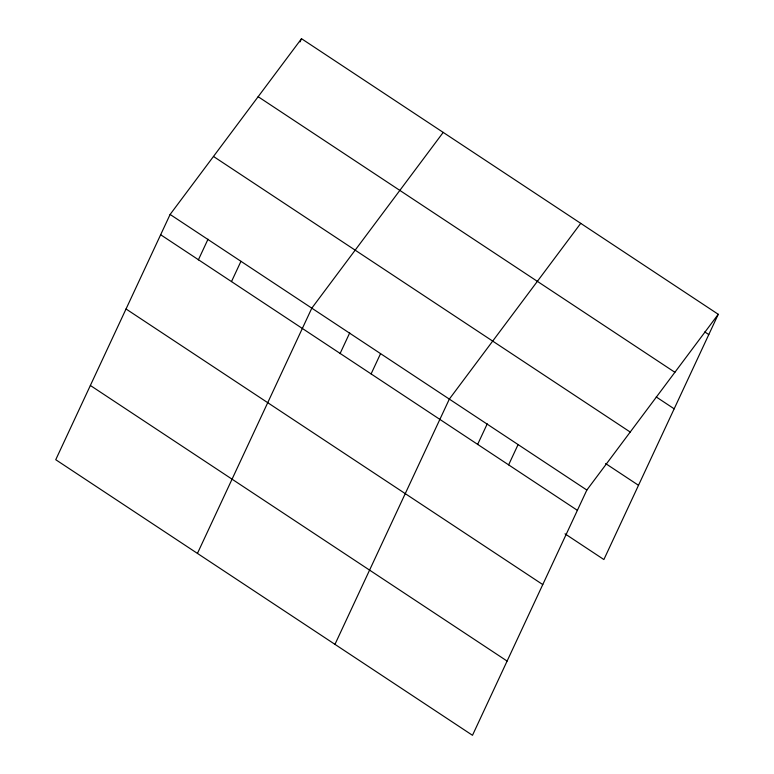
<?xml version="1.0" encoding="UTF-8"?>
<svg xmlns="http://www.w3.org/2000/svg" width="774" height="774" viewBox="0 0 774 774"><rect width="100%" height="100%" fill="white"/><g stroke="black" fill="none" stroke-linecap="round" stroke-linejoin="round"><path stroke-width="1.16" d="M170.116 214.456L55.747 459.708L472.488 735.3L586.847 490.048L718.253 314.292L301.512 38.7L170.116 214.456L586.847 490.048M198.347 259.929L208.022 239.185M300.022 41.902L301.512 38.7M231.494 281.591L240.956 261.302M197.438 553.41L311.806 308.158L443.202 132.402M340.038 353.631L349.713 332.888M371.104 373.919L380.566 353.631M334.958 644.355L449.326 399.103L580.732 223.347M477.568 444.576L487.243 423.833M508.624 464.864L518.087 444.576M718.253 314.292L603.884 559.544L565.02 533.837M704.804 331.94L708.791 334.581M258.148 96.702L674.889 372.294M656.236 396.956L674.173 408.817M213.479 156.454L630.21 432.047M605.616 463.558L638.511 485.308M160.653 234.745L577.385 510.337M126.036 308.981L542.768 584.573M90.365 385.471L507.105 661.064"/></g></svg>
